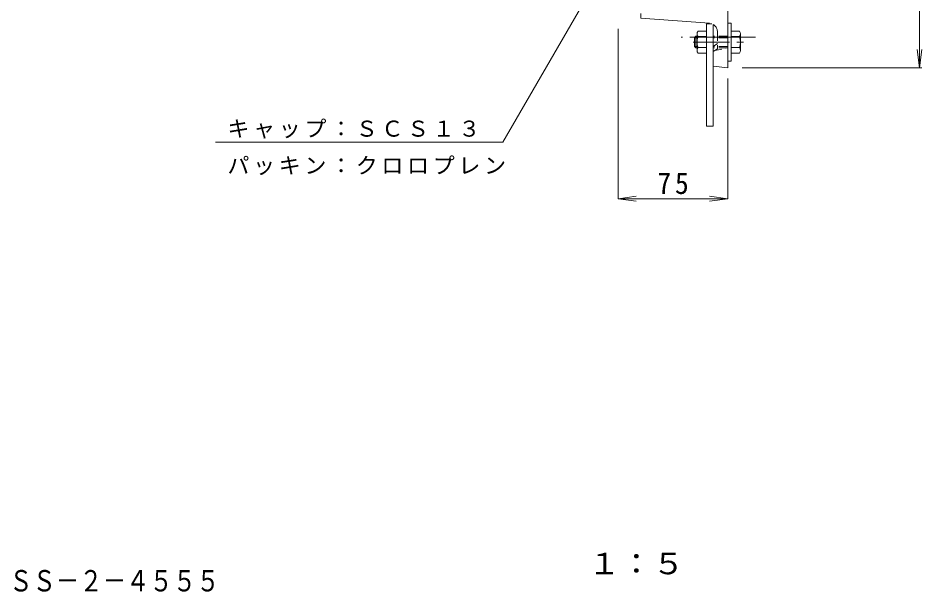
# Model space of a CAD drawing. Units: millimetres, scale not verified. Extents: x -960 to 881, y -690 to 695.
# Drawn here: x 65 to 683, y -690 to -295 of the extents above; entities that cross this region are included whole.
import ezdxf
from ezdxf.enums import TextEntityAlignment as Align

# ---------------------------------------------------------------- set-up
doc = ezdxf.new("R2010")
doc.units = ezdxf.units.MM
doc.header["$LTSCALE"] = 5
for name, pattern in [('CHAIN1', [8, 5, -1, 1, -1]), ('CHAIN2', [12, 9, -1, 1, -1]), ('DASHED1', [1.8, 1.2, -0.6])]:
    doc.linetypes.add(name, pattern=pattern)
for name, color, linetype, lineweight in [('0-0_通り芯', 7, 'CHAIN2', 9), ('0-1_躯体', 2, 'Continuous', 9), ('0-3_建具', 4, 'Continuous', 9), ('0-4_その他', 7, 'Continuous', 9), ('0-5_寸法', 7, 'Continuous', 9), ('0-A', 2, 'Continuous', 9)]:
    doc.layers.add(name, color=color, linetype=linetype, lineweight=lineweight)
doc.layers.add('F-4_F-4ﾚｲﾔ', color=2, linetype='Continuous')
doc.layers.add('F-5_F-5ﾚｲﾔ', color=2, linetype='Continuous')
doc.styles.add('ＭＳ ゴシック', font='')
doc.styles.get('ＭＳ ゴシック').set_extended_font_data('MS Gothic')

msp = doc.modelspace()

# ---------------------------------------------------------------- linework, layer by layer
at = {"layer": '0-0_通り芯'}
msp.add_line((569.369, -308.325), (518.454, -308.325), dxfattribs=at)
at = {"layer": '0-1_躯体'}
for p, q in [((550.369, -329.324), (550.369, -24.324)), ((490.869, -295.385), (490.869, -292.124)), ((537.819, -298.915), (490.869, -295.385)), ((540.369, -304.673), (540.369, -328.324)), ((550.369, -329.324), (540.369, -328.324))]:
    msp.add_line(p, q, dxfattribs=at)
at = {"layer": '0-1_躯体', "linetype": 'DASHED1'}
for p, q in [((540.369, -302.179), (540.369, -314.825)), ((543.369, -312.825), (540.369, -314.825)), ((540.369, -314.825), (543.369, -312.825)), ((540.369, -317.825), (550.369, -315.825))]:
    msp.add_line(p, q, dxfattribs=at)
at = {"layer": '0-3_建具'}
for p, q in [((535.869, -369.324), (535.869, -299.324)), ((535.869, -299.324), (539.477, -299.324)), ((540.369, -299.746), (540.369, -369.324)), ((540.369, -369.324), (535.869, -369.324))]:
    msp.add_line(p, q, dxfattribs=at)
at = {"layer": '0-4_その他'}
for p, q in [((681.604, -329.324), (681.604, 280.675)), ((475.369, -302.824), (475.369, -419.019)), ((681.604, -329.324), (679.973, -316.931)), ((681.604, -329.324), (683.236, -316.931)), ((560.369, -329.324), (683.104, -329.324)), ((550.369, -336.824), (550.369, -419.019)), ((475.369, -419.019), (487.762, -417.388)), ((475.369, -419.019), (550.369, -419.019)), ((475.369, -419.019), (487.762, -420.651)), ((550.369, -419.019), (537.976, -417.388)), ((550.369, -419.019), (537.976, -420.651))]:
    msp.add_line(p, q, dxfattribs=at)
at = {"layer": '0-5_寸法'}
msp.add_lwpolyline([(475.369, -243.785), (396.489, -380.41), (200.065, -380.41)], dxfattribs=at)
at = {"layer": '0-A'}
for p, q in [((552.669, -298.824), (550.369, -298.824)), ((552.669, -324.825), (552.669, -298.824)), ((529.369, -307.824), (528.669, -307.824)), ((528.669, -315.824), (528.669, -307.824)), ((529.369, -317.448), (529.369, -306.2)), ((530.091, -304.324), (535.869, -304.324)), ((530.091, -308.077), (535.869, -308.077)), ((558.448, -304.324), (552.669, -304.324)), ((558.448, -308.077), (552.669, -308.077)), ((559.169, -306.201), (559.169, -317.448)), ((527.669, -314.824), (528.669, -315.824)), ((529.369, -315.824), (528.669, -315.824)), ((530.091, -315.571), (535.869, -315.571)), ((530.091, -319.324), (535.869, -319.324)), ((558.448, -315.571), (552.669, -315.571)), ((558.448, -319.324), (552.669, -319.324)), ((552.669, -324.825), (550.369, -324.825))]:
    msp.add_line(p, q, dxfattribs=at)
at = {"layer": '0-A', "linetype": 'DASHED1'}
for p, q in [((550.369, -307.824), (540.369, -307.824)), ((550.369, -308.824), (540.369, -308.824)), ((543.369, -304.899), (543.369, -316.324)), ((550.369, -314.825), (540.369, -314.825)), ((550.369, -315.825), (540.369, -315.825)), ((543.369, -316.324), (540.369, -318.324))]:
    msp.add_line(p, q, dxfattribs=at)
at = {"layer": '0-A', "linetype": 'CHAIN1'}
msp.add_line((526.635, -311.824), (561.148, -311.824), dxfattribs=at)
at = {"layer": '0-A'}
for points in [[(529.369, -308.824), (527.669, -308.824), (528.669, -307.824)], [(529.369, -314.824), (527.669, -314.824), (527.669, -308.824)]]:
    msp.add_lwpolyline(points, dxfattribs=at)
at = {"layer": '0-A', "linetype": 'DASHED1'}
msp.add_arc((537.369, -304.899), 6, 0.00024, 85.70006, dxfattribs=at)
at = {"layer": '0-A'}
for centre, radius, start, end in [((532.169, -306.2), 2.8, 137.92537, 222.07443), ((539.458, -311.824), 10.089, 158.19984, 201.80214), ((549.079, -311.824), 10.089, 338.19786, 21.80214), ((556.369, -306.201), 2.8, 317.92557, 42.07463), ((532.169, -317.448), 2.8, 137.92557, 222.07463), ((556.369, -317.448), 2.8, 317.92572, 42.07428)]:
    msp.add_arc(centre, radius, start, end, dxfattribs=at)

# ---------------------------------------------------------------- texts
at = {"layer": '0-4_その他', "color": 2, "insert": (502.244, -416.019), "char_height": 14.66, "attachment_point": 7, "style": 'ＭＳ ゴシック'}
msp.add_mtext('\\T1.27;\\W0.95;75', dxfattribs=at)
at = {"layer": '0-5_寸法', "char_height": 11, "attachment_point": 7, "style": 'ＭＳ ゴシック'}
for s, insert in [('\\T1.17;キャップ：ＳＣＳ１３', (208.144, -377.91)), ('\\T1.17;パッキン：クロロプレン', (208.144, -402.91))]:
    msp.add_mtext(s, dxfattribs=dict(at, insert=insert))
at = {"layer": 'F-4_F-4ﾚｲﾔ', "color": 3, "style": 'ＭＳ ゴシック', "width": 0.8}
msp.add_text('カラー舗装用鉄蓋\u3000ＭＫＳＳ－２－４５５５', height=14.66, dxfattribs=at).set_placement((-117.154, -692.303), align=Align.BOTTOM_LEFT)
at = {"layer": 'F-5_F-5ﾚｲﾔ', "style": 'ＭＳ ゴシック', "width": 1.1}
msp.add_text('１：５', height=14.66, dxfattribs=at).set_placement((454.889, -680.532), align=Align.BOTTOM_LEFT)

doc.saveas('drawing.dxf')
